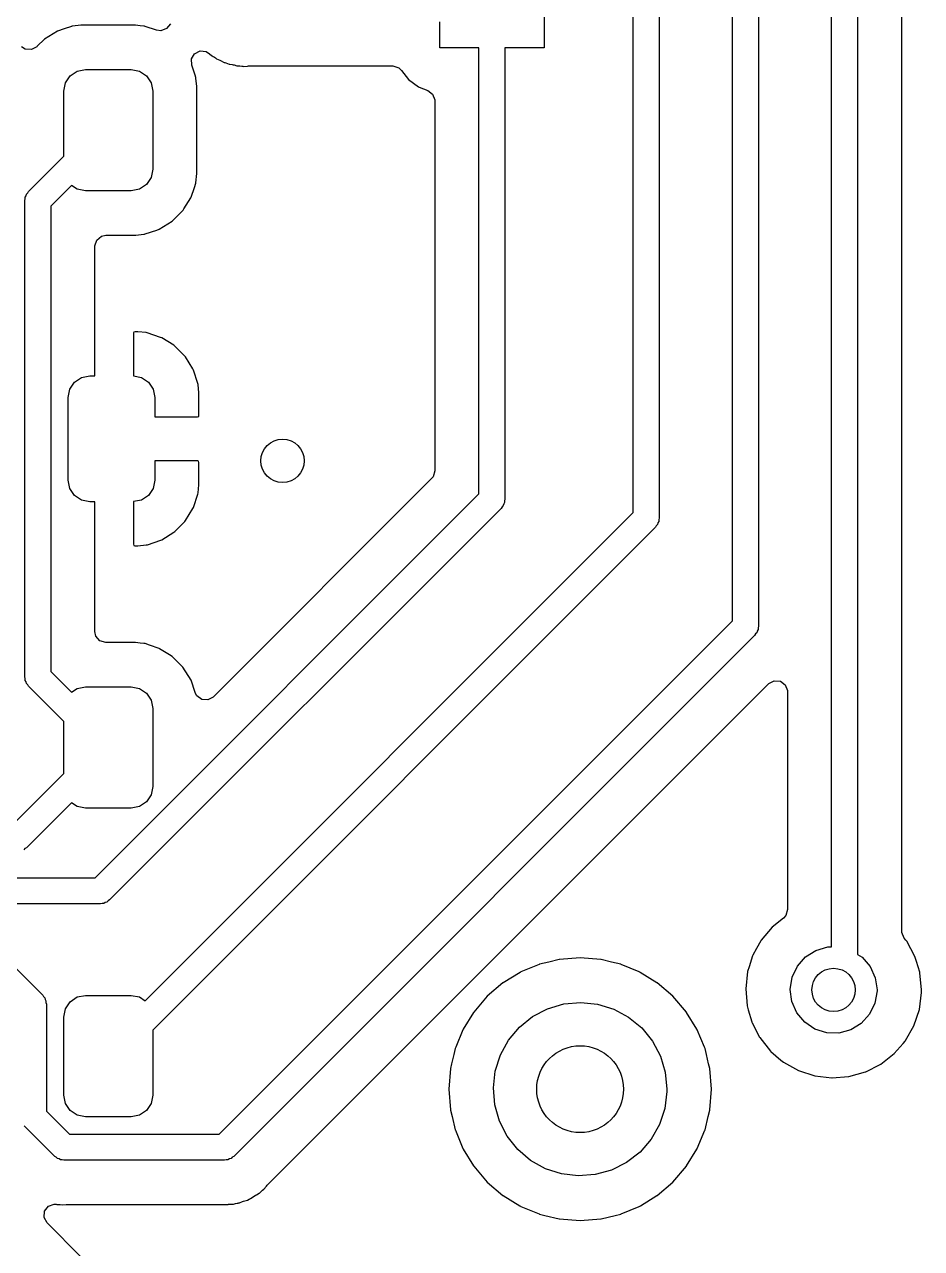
# Model space of a CAD drawing. Extents: x 41 to 172, y -227 to -42.
# Drawn here: x 138.38 to 148.71, y -110.42 to -96.32 of the extents above; entities that cross this region are included whole.
import ezdxf

# ---------------------------------------------------------------- set-up
doc = ezdxf.new("R2010")
doc.units = 0
doc.layers.add('BLACK', color=7, linetype='CONTINUOUS')

msp = doc.modelspace()

# ---------------------------------------------------------------- linework, layer by layer
at = {"layer": 'BLACK', "linetype": 'CONTINUOUS'}
for p, q in [((147.978, -83.185), (147.978, -107.032)), ((147.678, -106.947), (147.678, -83.2471)), ((148.487, -106.765), (148.487, -83.2671)), ((146.835, -86.868), (146.835, -103.251)), ((146.535, -103.189), (146.535, -86.9301)), ((145.692, -88.266), (145.692, -102.004)), ((145.392, -101.942), (145.392, -88.3281)), ((144.364, -95.688), (144.364, -96.588)), ((140.058, -96.3091), (140.015, -96.3659)), ((143.164, -96.588), (143.164, -96.288)), ((138.756, -96.3944), (138.606, -96.4875)), ((138.833, -96.3687), (138.756, -96.3944)), ((138.917, -96.3407), (138.833, -96.3687)), ((138.924, -96.3385), (138.917, -96.3407)), ((138.917, -96.3407), (138.917, -96.3407)), ((138.931, -96.3378), (138.924, -96.3385)), ((139.026, -96.3278), (138.931, -96.3378)), ((138.931, -96.3378), (138.931, -96.3378)), ((139.03, -96.3275), (139.026, -96.3278)), ((139.026, -96.3278), (139.026, -96.3278)), ((139.655, -96.3275), (139.03, -96.3275)), ((139.71, -96.3331), (139.655, -96.3275)), ((139.753, -96.3375), (139.71, -96.3331)), ((139.76, -96.3382), (139.753, -96.3375)), ((139.753, -96.3375), (139.753, -96.3375)), ((139.766, -96.3404), (139.76, -96.3382)), ((139.9, -96.3847), (139.766, -96.3404)), ((139.766, -96.3404), (139.766, -96.3404)), ((139.949, -96.3908), (139.9, -96.3847)), ((140.015, -96.3659), (139.949, -96.3908)), ((138.386, -96.6032), (138.341, -96.5743)), ((138.457, -96.6082), (138.386, -96.6032)), ((138.519, -96.5741), (138.457, -96.6082)), ((138.523, -96.5699), (138.519, -96.5741)), ((138.606, -96.4875), (138.523, -96.5699)), ((143.614, -96.588), (143.164, -96.588)), ((143.614, -101.725), (143.614, -96.588)), ((144.364, -96.588), (143.914, -96.588)), ((143.914, -96.588), (143.914, -101.787)), ((140.302, -96.7157), (140.338, -96.6546)), ((140.305, -96.7867), (140.302, -96.7157)), ((140.338, -96.6546), (140.402, -96.6228)), ((140.402, -96.6228), (140.472, -96.6304)), ((140.472, -96.6304), (140.511, -96.6549)), ((140.511, -96.6549), (140.532, -96.675)), ((140.532, -96.675), (140.539, -96.6788)), ((140.539, -96.6788), (140.539, -96.6788)), ((140.539, -96.6788), (140.551, -96.6853)), ((140.551, -96.6853), (140.567, -96.6962)), ((140.567, -96.6962), (140.578, -96.7044)), ((140.578, -96.7044), (140.584, -96.7093)), ((140.584, -96.7093), (140.591, -96.7125)), ((140.591, -96.7125), (140.627, -96.7277)), ((140.627, -96.7277), (140.637, -96.7329)), ((140.637, -96.7329), (140.678, -96.7551)), ((138.903, -96.9092), (138.984, -96.855)), ((138.984, -96.855), (139.08, -96.836)), ((139.08, -96.836), (139.605, -96.836)), ((139.605, -96.836), (139.701, -96.855)), ((139.701, -96.855), (139.782, -96.9092)), ((140.344, -96.9036), (140.305, -96.7867)), ((140.678, -96.7551), (140.685, -96.7571)), ((140.685, -96.7571), (140.685, -96.7571)), ((140.685, -96.7571), (140.698, -96.7605)), ((140.698, -96.7605), (140.717, -96.7669)), ((140.717, -96.7669), (140.737, -96.7754)), ((140.737, -96.7754), (140.745, -96.7766)), ((140.745, -96.7766), (140.745, -96.7766)), ((140.745, -96.7766), (140.769, -96.7805)), ((140.769, -96.7805), (140.782, -96.7826)), ((140.782, -96.7826), (140.794, -96.785)), ((140.794, -96.785), (140.825, -96.793)), ((140.825, -96.793), (140.831, -96.7945)), ((140.831, -96.7945), (140.831, -96.7945)), ((140.831, -96.7945), (140.839, -96.7965)), ((140.839, -96.7965), (140.86, -96.7965)), ((140.86, -96.7965), (140.88, -96.7981)), ((140.88, -96.7981), (140.893, -96.8002)), ((140.893, -96.8002), (140.893, -96.8002)), ((140.893, -96.8002), (140.901, -96.8014)), ((140.901, -96.8014), (140.947, -96.7971)), ((140.947, -96.7971), (140.959, -96.7965)), ((140.959, -96.7965), (142.622, -96.7965)), ((142.622, -96.7965), (142.69, -96.8165)), ((142.69, -96.8165), (142.723, -96.8469)), ((142.723, -96.8469), (142.801, -96.9513)), ((138.83, -97.086), (138.849, -96.9903)), ((138.849, -96.9903), (138.903, -96.9092)), ((139.782, -96.9092), (139.836, -96.9903)), ((139.836, -96.9903), (139.855, -97.086)), ((140.353, -96.9298), (140.344, -96.9036)), ((140.353, -96.9367), (140.353, -96.9298)), ((140.363, -97.0323), (140.353, -96.9367)), ((140.353, -96.9367), (140.353, -96.9367)), ((142.801, -96.9513), (142.917, -97.0386)), ((138.83, -97.8364), (138.83, -97.086)), ((139.855, -97.086), (139.855, -97.986)), ((140.363, -97.0356), (140.363, -97.0323)), ((140.363, -98.0364), (140.363, -97.0356)), ((142.917, -97.0386), (142.926, -97.0418)), ((142.926, -97.0418), (143.024, -97.0785)), ((143.024, -97.0785), (143.08, -97.1212)), ((143.08, -97.1212), (143.105, -97.1877)), ((143.105, -97.1877), (143.106, -97.1965)), ((143.106, -97.1965), (143.106, -101.462)), ((138.424, -98.242), (138.83, -97.8364)), ((139.855, -97.986), (139.836, -98.0817)), ((139.836, -98.0817), (139.782, -98.1628)), ((140.335, -98.1956), (140.351, -98.1474)), ((140.351, -98.1474), (140.353, -98.1409)), ((140.351, -98.1474), (140.351, -98.1474)), ((140.353, -98.1409), (140.363, -98.0364)), ((138.386, -98.3092), (138.395, -98.2921)), ((138.395, -98.2921), (138.401, -98.273)), ((138.401, -98.273), (138.415, -98.2591)), ((138.415, -98.2591), (138.424, -98.242)), ((138.918, -98.1726), (138.68, -98.4102)), ((138.984, -98.217), (138.918, -98.1726)), ((139.08, -98.236), (138.984, -98.217)), ((139.605, -98.236), (139.08, -98.236)), ((139.701, -98.217), (139.605, -98.236)), ((139.782, -98.1628), (139.701, -98.217)), ((140.297, -98.3087), (140.335, -98.1956)), ((138.38, -98.348), (138.386, -98.3289)), ((138.38, -103.836), (138.38, -98.348)), ((138.386, -98.3289), (138.386, -98.3092)), ((138.68, -98.4102), (138.68, -103.774)), ((140.214, -98.443), (140.293, -98.315)), ((140.293, -98.315), (140.297, -98.3087)), ((140.293, -98.315), (140.293, -98.315)), ((140.079, -98.5845), (140.115, -98.5492)), ((140.115, -98.5492), (140.199, -98.4645)), ((140.199, -98.4645), (140.204, -98.4593)), ((140.204, -98.4593), (140.214, -98.443)), ((139.768, -98.7313), (139.902, -98.6864)), ((139.902, -98.6864), (139.929, -98.6775)), ((139.929, -98.6775), (140.079, -98.5845)), ((139.189, -98.8705), (139.209, -98.8024)), ((139.209, -98.8024), (139.263, -98.7559)), ((139.263, -98.7559), (139.315, -98.7445)), ((139.315, -98.7445), (139.655, -98.7445)), ((139.655, -98.7445), (139.659, -98.7442)), ((139.659, -98.7442), (139.754, -98.7342)), ((139.659, -98.7442), (139.659, -98.7442)), ((139.754, -98.7342), (139.761, -98.7335)), ((139.754, -98.7342), (139.754, -98.7342)), ((139.761, -98.7335), (139.768, -98.7313)), ((139.768, -98.7313), (139.768, -98.7313)), ((139.189, -100.367), (139.189, -98.8705)), ((139.636, -99.8649), (139.634, -99.8725)), ((139.634, -99.8725), (139.634, -100.368)), ((139.637, -99.8635), (139.636, -99.8649)), ((139.652, -99.859), (139.637, -99.8635)), ((139.677, -99.859), (139.652, -99.859)), ((139.684, -99.8593), (139.677, -99.859)), ((139.778, -99.869), (139.684, -99.8593)), ((139.791, -99.8719), (139.778, -99.869)), ((139.946, -99.923), (139.791, -99.8719)), ((139.959, -99.9292), (139.946, -99.923)), ((140.097, -100.014), (139.959, -99.9292)), ((140.108, -100.023), (140.097, -100.014)), ((140.223, -100.138), (140.108, -100.023)), ((140.232, -100.149), (140.223, -100.138)), ((140.317, -100.287), (140.232, -100.149)), ((138.953, -100.44), (139.034, -100.386)), ((139.034, -100.386), (139.13, -100.367)), ((139.13, -100.367), (139.189, -100.367)), ((139.634, -100.368), (139.726, -100.386)), ((139.726, -100.386), (139.807, -100.44)), ((140.323, -100.3), (140.317, -100.287)), ((140.375, -100.454), (140.323, -100.3)), ((138.88, -100.617), (138.899, -100.521)), ((138.899, -100.521), (138.953, -100.44)), ((139.807, -100.44), (139.861, -100.521)), ((139.861, -100.521), (139.88, -100.617)), ((140.378, -100.468), (140.375, -100.454)), ((140.388, -100.563), (140.378, -100.468)), ((138.88, -101.567), (138.88, -100.617)), ((139.88, -100.617), (139.88, -100.838)), ((140.388, -100.57), (140.388, -100.563)), ((140.388, -100.824), (140.388, -100.57)), ((140.37, -100.838), (140.385, -100.834)), ((140.385, -100.834), (140.386, -100.832)), ((140.386, -100.832), (140.388, -100.824)), ((139.88, -100.838), (140.37, -100.838)), ((140.374, -101.346), (139.88, -101.346)), ((139.88, -101.346), (139.88, -101.567)), ((140.382, -101.348), (140.374, -101.346)), ((140.384, -101.349), (140.382, -101.348)), ((140.388, -101.364), (140.384, -101.349)), ((140.388, -101.614), (140.388, -101.364)), ((143.085, -101.53), (143.069, -101.551)), ((143.106, -101.462), (143.085, -101.53)), ((138.899, -101.663), (138.88, -101.567)), ((138.953, -101.744), (138.899, -101.663)), ((139.861, -101.663), (139.807, -101.744)), ((139.88, -101.567), (139.861, -101.663)), ((140.378, -101.715), (140.388, -101.621)), ((140.388, -101.621), (140.388, -101.614)), ((143.069, -101.551), (140.553, -104.067)), ((139.034, -101.798), (138.953, -101.744)), ((139.13, -101.817), (139.034, -101.798)), ((139.189, -101.817), (139.13, -101.817)), ((139.189, -103.313), (139.189, -101.817)), ((139.19, -106.149), (143.614, -101.725)), ((139.726, -101.798), (139.634, -101.816)), ((139.634, -101.816), (139.634, -102.307)), ((139.807, -101.744), (139.726, -101.798)), ((140.324, -101.883), (140.375, -101.728)), ((140.375, -101.728), (140.378, -101.715)), ((143.914, -101.787), (143.909, -101.806)), ((143.909, -101.806), (143.909, -101.826)), ((143.87, -101.893), (139.358, -106.405)), ((139.767, -107.567), (145.392, -101.942)), ((140.233, -102.034), (140.318, -101.896)), ((140.318, -101.896), (140.324, -101.883)), ((143.88, -101.876), (143.87, -101.893)), ((143.894, -101.862), (143.88, -101.876)), ((143.899, -101.843), (143.894, -101.862)), ((143.909, -101.826), (143.899, -101.843)), ((140.109, -102.16), (140.224, -102.045)), ((140.224, -102.045), (140.233, -102.034)), ((145.658, -102.093), (145.648, -102.111)), ((145.672, -102.079), (145.658, -102.093)), ((145.677, -102.06), (145.672, -102.079)), ((145.687, -102.043), (145.677, -102.06)), ((145.692, -102.004), (145.687, -102.024)), ((145.687, -102.024), (145.687, -102.043)), ((145.648, -102.111), (139.855, -107.904)), ((139.96, -102.254), (140.098, -102.169)), ((140.098, -102.169), (140.109, -102.16)), ((139.634, -102.307), (139.638, -102.322)), ((139.638, -102.322), (139.64, -102.323)), ((139.64, -102.323), (139.648, -102.325)), ((139.648, -102.325), (139.677, -102.325)), ((139.677, -102.325), (139.684, -102.325)), ((139.684, -102.325), (139.779, -102.315)), ((139.779, -102.315), (139.793, -102.312)), ((139.793, -102.312), (139.947, -102.26)), ((139.947, -102.26), (139.96, -102.254)), ((140.62, -109.104), (146.535, -103.189)), ((139.2, -103.366), (139.189, -103.313)), ((139.247, -103.419), (139.2, -103.366)), ((146.791, -103.357), (140.789, -109.36)), ((146.801, -103.34), (146.791, -103.357)), ((146.815, -103.326), (146.801, -103.34)), ((146.82, -103.307), (146.815, -103.326)), ((146.83, -103.29), (146.82, -103.307)), ((146.835, -103.251), (146.83, -103.27)), ((146.83, -103.27), (146.83, -103.29)), ((139.315, -103.439), (139.247, -103.419)), ((139.655, -103.439), (139.315, -103.439)), ((139.71, -103.445), (139.655, -103.439)), ((139.753, -103.45), (139.71, -103.445)), ((139.76, -103.45), (139.753, -103.45)), ((139.753, -103.45), (139.753, -103.45)), ((139.766, -103.452), (139.76, -103.45)), ((139.818, -103.47), (139.766, -103.452)), ((139.766, -103.452), (139.766, -103.452)), ((139.928, -103.506), (139.818, -103.47)), ((139.934, -103.51), (139.928, -103.506)), ((140.047, -103.579), (139.934, -103.51)), ((139.934, -103.51), (139.934, -103.51)), ((140.078, -103.599), (140.047, -103.579)), ((140.203, -103.724), (140.078, -103.599)), ((138.68, -103.774), (138.918, -104.011)), ((140.297, -103.874), (140.203, -103.724)), ((138.386, -103.855), (138.38, -103.836)), ((138.386, -103.875), (138.386, -103.855)), ((138.395, -103.892), (138.386, -103.875)), ((138.401, -103.911), (138.395, -103.892)), ((138.415, -103.925), (138.401, -103.911)), ((138.424, -103.942), (138.415, -103.925)), ((140.343, -104.013), (140.297, -103.874)), ((141.174, -109.693), (146.954, -103.913)), ((146.954, -103.913), (147.017, -103.879)), ((147.017, -103.879), (147.088, -103.884)), ((147.088, -103.884), (147.144, -103.926)), ((147.144, -103.926), (147.169, -103.993)), ((138.83, -104.348), (138.424, -103.942)), ((138.918, -104.011), (138.984, -103.967)), ((138.984, -103.967), (139.08, -103.948)), ((139.08, -103.948), (139.605, -103.948)), ((139.605, -103.948), (139.701, -103.967)), ((139.701, -103.967), (139.782, -104.021)), ((139.782, -104.021), (139.836, -104.102)), ((140.344, -104.017), (140.343, -104.013)), ((140.363, -104.053), (140.344, -104.017)), ((140.42, -104.096), (140.363, -104.053)), ((140.553, -104.067), (140.491, -104.101)), ((147.169, -103.993), (147.169, -104.002)), ((147.169, -104.002), (147.169, -106.515)), ((139.836, -104.102), (139.855, -104.198)), ((139.855, -104.198), (139.855, -105.098)), ((140.491, -104.101), (140.42, -104.096)), ((138.83, -104.948), (138.83, -104.348)), ((138.231, -105.548), (138.83, -104.948)), ((139.836, -105.194), (139.782, -105.275)), ((139.855, -105.098), (139.836, -105.194)), ((138.918, -105.285), (138.399, -105.804)), ((138.984, -105.329), (138.918, -105.285)), ((139.08, -105.348), (138.984, -105.329)), ((139.701, -105.329), (139.605, -105.348)), ((139.782, -105.275), (139.701, -105.329)), ((139.605, -105.348), (139.08, -105.348)), ((138.382, -105.813), (138.368, -105.827)), ((138.399, -105.804), (138.382, -105.813)), ((132.99, -106.149), (139.19, -106.149)), ((139.252, -106.449), (132.99, -106.449)), ((139.271, -106.444), (139.252, -106.449)), ((139.291, -106.444), (139.271, -106.444)), ((139.308, -106.434), (139.291, -106.444)), ((139.327, -106.429), (139.308, -106.434)), ((139.341, -106.415), (139.327, -106.429)), ((139.358, -106.405), (139.341, -106.415)), ((147.122, -106.613), (146.992, -106.718)), ((147.149, -106.583), (147.122, -106.613)), ((147.169, -106.515), (147.149, -106.583)), ((146.992, -106.718), (146.865, -106.869)), ((146.862, -106.875), (146.813, -106.963)), ((146.865, -106.869), (146.862, -106.875)), ((146.862, -106.875), (146.862, -106.875)), ((148.487, -106.779), (148.487, -106.765)), ((148.515, -106.844), (148.487, -106.779)), ((148.535, -106.868), (148.515, -106.844)), ((148.545, -106.881), (148.535, -106.868)), ((148.638, -107.056), (148.545, -106.881)), ((146.813, -106.963), (146.77, -107.043)), ((147.377, -107.061), (147.497, -106.986)), ((147.497, -106.986), (147.633, -106.947)), ((147.633, -106.947), (147.678, -106.947)), ((147.978, -107.032), (148.03, -107.065)), ((138.134, -107.048), (138.587, -107.501)), ((144.308, -107.148), (144.098, -107.235)), ((144.312, -107.146), (144.308, -107.148)), ((144.308, -107.148), (144.308, -107.148)), ((144.419, -107.12), (144.312, -107.146)), ((144.538, -107.092), (144.419, -107.12)), ((144.543, -107.09), (144.538, -107.092)), ((144.538, -107.092), (144.538, -107.092)), ((144.78, -107.072), (144.543, -107.09)), ((145.017, -107.09), (144.78, -107.072)), ((145.022, -107.092), (145.017, -107.09)), ((145.141, -107.12), (145.022, -107.092)), ((145.022, -107.092), (145.022, -107.092)), ((145.248, -107.146), (145.141, -107.12)), ((145.252, -107.148), (145.248, -107.146)), ((145.462, -107.235), (145.252, -107.148)), ((145.252, -107.148), (145.252, -107.148)), ((146.728, -107.174), (146.71, -107.231)), ((146.768, -107.049), (146.728, -107.174)), ((146.77, -107.043), (146.768, -107.049)), ((146.768, -107.049), (146.768, -107.049)), ((147.223, -107.296), (147.283, -107.167)), ((147.283, -107.167), (147.377, -107.061)), ((148.03, -107.065), (148.122, -107.173)), ((148.122, -107.173), (148.181, -107.302)), ((148.656, -107.114), (148.638, -107.056)), ((148.693, -107.237), (148.656, -107.114)), ((144.089, -107.239), (143.895, -107.358)), ((144.093, -107.237), (144.089, -107.239)), ((144.098, -107.235), (144.093, -107.237)), ((144.098, -107.235), (144.098, -107.235)), ((145.467, -107.237), (145.462, -107.235)), ((145.462, -107.235), (145.462, -107.235)), ((145.471, -107.239), (145.467, -107.237)), ((145.665, -107.358), (145.471, -107.239)), ((146.71, -107.231), (146.688, -107.428)), ((147.201, -107.436), (147.223, -107.296)), ((148.181, -107.302), (148.201, -107.442)), ((148.695, -107.245), (148.693, -107.237)), ((148.714, -107.442), (148.695, -107.245)), ((143.891, -107.361), (143.71, -107.515)), ((143.895, -107.358), (143.891, -107.361)), ((143.895, -107.358), (143.895, -107.358)), ((145.669, -107.361), (145.665, -107.358)), ((145.665, -107.358), (145.665, -107.358)), ((145.85, -107.515), (145.669, -107.361)), ((146.688, -107.428), (146.704, -107.625)), ((147.219, -107.576), (147.201, -107.436)), ((148.201, -107.454), (148.177, -107.594)), ((148.201, -107.442), (148.201, -107.454)), ((148.714, -107.47), (148.714, -107.442)), ((138.587, -107.501), (138.596, -107.518)), ((138.596, -107.518), (138.61, -107.532)), ((138.61, -107.532), (138.615, -107.551)), ((138.615, -107.551), (138.625, -107.568)), ((138.625, -107.568), (138.625, -107.588)), ((138.625, -107.588), (138.63, -107.607)), ((138.849, -107.658), (138.903, -107.577)), ((138.903, -107.577), (138.984, -107.523)), ((138.984, -107.523), (139.08, -107.504)), ((139.08, -107.504), (139.605, -107.504)), ((139.605, -107.504), (139.701, -107.523)), ((139.701, -107.523), (139.767, -107.567)), ((143.71, -107.515), (143.556, -107.696)), ((144.405, -107.658), (144.593, -107.603)), ((144.593, -107.603), (144.787, -107.585)), ((144.787, -107.585), (144.981, -107.605)), ((146.004, -107.696), (145.85, -107.515)), ((147.277, -107.706), (147.219, -107.576)), ((148.177, -107.594), (148.116, -107.722)), ((148.689, -107.667), (148.714, -107.47)), ((138.63, -107.607), (138.63, -108.84)), ((138.83, -107.754), (138.849, -107.658)), ((143.553, -107.7), (143.434, -107.894)), ((143.556, -107.696), (143.553, -107.7)), ((143.553, -107.7), (143.553, -107.7)), ((144.232, -107.748), (144.405, -107.658)), ((144.981, -107.605), (145.168, -107.663)), ((145.168, -107.663), (145.339, -107.756)), ((146.007, -107.7), (146.004, -107.696)), ((146.126, -107.894), (146.007, -107.7)), ((146.007, -107.7), (146.007, -107.7)), ((146.704, -107.625), (146.718, -107.672)), ((146.718, -107.672), (146.757, -107.809)), ((147.368, -107.815), (147.277, -107.706)), ((148.116, -107.722), (148.02, -107.827)), ((148.627, -107.854), (148.689, -107.667)), ((138.83, -108.654), (138.83, -107.754)), ((143.955, -108.02), (144.08, -107.871)), ((144.08, -107.871), (144.232, -107.748)), ((145.339, -107.756), (145.49, -107.88)), ((145.49, -107.88), (145.613, -108.032)), ((146.757, -107.809), (146.759, -107.815)), ((146.759, -107.815), (146.762, -107.821)), ((146.762, -107.821), (146.846, -107.985)), ((147.486, -107.893), (147.368, -107.815)), ((148.02, -107.827), (147.9, -107.901)), ((148.529, -108.026), (148.627, -107.854)), ((139.855, -107.904), (139.855, -108.654)), ((143.43, -107.903), (143.347, -108.102)), ((143.432, -107.898), (143.43, -107.903)), ((143.43, -107.903), (143.43, -107.903)), ((143.434, -107.894), (143.432, -107.898)), ((143.861, -108.191), (143.955, -108.02)), ((146.128, -107.898), (146.126, -107.894)), ((146.13, -107.903), (146.128, -107.898)), ((146.213, -108.102), (146.13, -107.903)), ((146.13, -107.903), (146.13, -107.903)), ((146.846, -107.985), (146.849, -107.991)), ((146.849, -107.991), (146.972, -108.146)), ((147.621, -107.936), (147.486, -107.893)), ((147.763, -107.938), (147.621, -107.936)), ((147.9, -107.901), (147.763, -107.938)), ((148.525, -108.031), (148.529, -108.026)), ((143.341, -108.117), (143.325, -108.184)), ((143.347, -108.102), (143.341, -108.117)), ((145.613, -108.032), (145.705, -108.204)), ((146.219, -108.117), (146.213, -108.102)), ((146.235, -108.184), (146.219, -108.117)), ((146.972, -108.146), (146.977, -108.15)), ((146.977, -108.15), (146.977, -108.15)), ((146.977, -108.15), (147.094, -108.25)), ((148.4, -108.176), (148.502, -108.057)), ((148.502, -108.057), (148.525, -108.031)), ((148.525, -108.031), (148.525, -108.031)), ((143.299, -108.294), (143.285, -108.348)), ((143.325, -108.184), (143.299, -108.294)), ((143.802, -108.377), (143.861, -108.191)), ((145.705, -108.204), (145.761, -108.391)), ((146.261, -108.294), (146.235, -108.184)), ((146.275, -108.348), (146.261, -108.294)), ((147.094, -108.25), (147.123, -108.274)), ((147.123, -108.274), (147.295, -108.371)), ((148.073, -108.384), (148.238, -108.3)), ((148.238, -108.3), (148.244, -108.298)), ((148.238, -108.3), (148.238, -108.3)), ((148.244, -108.298), (148.4, -108.176)), ((143.285, -108.348), (143.267, -108.585)), ((143.78, -108.571), (143.802, -108.377)), ((145.761, -108.391), (145.78, -108.585)), ((146.293, -108.585), (146.275, -108.348)), ((147.295, -108.371), (147.483, -108.432)), ((147.483, -108.432), (147.68, -108.455)), ((147.686, -108.455), (147.871, -108.44)), ((147.871, -108.44), (147.871, -108.44)), ((147.871, -108.44), (147.877, -108.44)), ((147.877, -108.44), (148.067, -108.387)), ((148.067, -108.387), (148.073, -108.384)), ((148.073, -108.384), (148.073, -108.384)), ((143.267, -108.585), (143.285, -108.822)), ((143.796, -108.766), (143.78, -108.571)), ((145.78, -108.585), (145.78, -108.613)), ((146.275, -108.822), (146.293, -108.585)), ((147.68, -108.455), (147.686, -108.455)), ((147.686, -108.455), (147.686, -108.455)), ((138.849, -108.75), (138.83, -108.654)), ((139.855, -108.654), (139.836, -108.75)), ((145.78, -108.613), (145.755, -108.807)), ((138.63, -108.84), (138.894, -109.104)), ((138.903, -108.831), (138.849, -108.75)), ((138.984, -108.885), (138.903, -108.831)), ((139.782, -108.831), (139.701, -108.885)), ((139.836, -108.75), (139.782, -108.831)), ((143.285, -108.822), (143.287, -108.827)), ((143.287, -108.827), (143.287, -108.827)), ((143.287, -108.827), (143.304, -108.9)), ((143.85, -108.953), (143.796, -108.766)), ((145.755, -108.807), (145.694, -108.992)), ((146.256, -108.9), (146.273, -108.827)), ((146.273, -108.827), (146.275, -108.822)), ((146.273, -108.827), (146.273, -108.827)), ((138.726, -109.36), (138.374, -109.008)), ((139.08, -108.904), (138.984, -108.885)), ((139.605, -108.904), (139.08, -108.904)), ((139.701, -108.885), (139.605, -108.904)), ((143.304, -108.9), (143.341, -109.053)), ((143.939, -109.127), (143.85, -108.953)), ((145.694, -108.992), (145.597, -109.161)), ((146.219, -109.053), (146.256, -108.9)), ((138.894, -109.104), (140.62, -109.104)), ((143.341, -109.053), (143.343, -109.057)), ((143.343, -109.057), (143.343, -109.057)), ((143.343, -109.057), (143.43, -109.267)), ((144.061, -109.28), (143.939, -109.127)), ((146.13, -109.267), (146.217, -109.057)), ((146.217, -109.057), (146.219, -109.053)), ((146.217, -109.057), (146.217, -109.057)), ((143.43, -109.267), (143.432, -109.272)), ((143.432, -109.272), (143.434, -109.276)), ((143.434, -109.276), (143.553, -109.47)), ((144.209, -109.406), (144.061, -109.28)), ((145.597, -109.161), (145.47, -109.309)), ((146.007, -109.47), (146.126, -109.276)), ((146.126, -109.276), (146.128, -109.272)), ((146.128, -109.272), (146.13, -109.267)), ((138.743, -109.369), (138.726, -109.36)), ((138.757, -109.383), (138.743, -109.369)), ((138.776, -109.389), (138.757, -109.383)), ((138.793, -109.398), (138.776, -109.389)), ((138.813, -109.398), (138.793, -109.398)), ((138.832, -109.404), (138.813, -109.398)), ((140.682, -109.404), (138.832, -109.404)), ((140.702, -109.398), (140.682, -109.404)), ((140.721, -109.398), (140.702, -109.398)), ((140.738, -109.389), (140.721, -109.398)), ((140.757, -109.383), (140.738, -109.389)), ((140.771, -109.369), (140.757, -109.383)), ((140.789, -109.36), (140.771, -109.369)), ((144.38, -109.501), (144.209, -109.406)), ((145.316, -109.429), (145.142, -109.517)), ((145.47, -109.309), (145.316, -109.429)), ((143.553, -109.47), (143.553, -109.47)), ((143.553, -109.47), (143.556, -109.474)), ((143.556, -109.474), (143.71, -109.655)), ((144.565, -109.562), (144.38, -109.501)), ((144.759, -109.585), (144.565, -109.562)), ((144.954, -109.57), (144.759, -109.585)), ((145.142, -109.517), (144.954, -109.57)), ((145.85, -109.655), (146.004, -109.474)), ((146.004, -109.474), (146.007, -109.47)), ((146.007, -109.47), (146.007, -109.47)), ((141.137, -109.737), (141.166, -109.702)), ((141.166, -109.702), (141.174, -109.693)), ((143.71, -109.655), (143.891, -109.809)), ((145.669, -109.809), (145.85, -109.655)), ((140.946, -109.863), (140.965, -109.852)), ((140.965, -109.852), (140.982, -109.843)), ((140.982, -109.843), (141.002, -109.835)), ((141.002, -109.835), (141.04, -109.808)), ((141.04, -109.808), (141.05, -109.801)), ((141.05, -109.801), (141.082, -109.782)), ((141.082, -109.782), (141.089, -109.778)), ((141.082, -109.782), (141.082, -109.782)), ((141.089, -109.778), (141.104, -109.763)), ((141.104, -109.763), (141.119, -109.75)), ((141.119, -109.75), (141.137, -109.737)), ((143.891, -109.809), (143.895, -109.812)), ((143.895, -109.812), (143.895, -109.812)), ((143.895, -109.812), (144.085, -109.928)), ((145.475, -109.928), (145.665, -109.812)), ((145.665, -109.812), (145.669, -109.809)), ((145.665, -109.812), (145.665, -109.812)), ((138.604, -110.062), (138.609, -109.991)), ((138.609, -109.991), (138.652, -109.934)), ((138.652, -109.934), (138.718, -109.91)), ((138.718, -109.91), (138.742, -109.91)), ((138.742, -109.91), (138.748, -109.912)), ((138.748, -109.912), (138.77, -109.912)), ((138.77, -109.912), (138.79, -109.914)), ((138.79, -109.914), (138.811, -109.917)), ((138.811, -109.917), (138.857, -109.913)), ((138.857, -109.913), (138.869, -109.912)), ((138.869, -109.912), (140.6, -109.912)), ((140.6, -109.912), (140.612, -109.913)), ((140.612, -109.913), (140.612, -109.913)), ((140.612, -109.913), (140.62, -109.914)), ((140.62, -109.914), (140.691, -109.912)), ((140.691, -109.912), (140.695, -109.912)), ((140.695, -109.912), (140.724, -109.912)), ((140.724, -109.912), (140.728, -109.911)), ((140.728, -109.911), (140.74, -109.911)), ((140.74, -109.911), (140.786, -109.909)), ((140.786, -109.909), (140.807, -109.903)), ((140.807, -109.903), (140.826, -109.899)), ((140.826, -109.899), (140.833, -109.898)), ((140.833, -109.898), (140.84, -109.897)), ((140.84, -109.897), (140.848, -109.896)), ((140.84, -109.897), (140.84, -109.897)), ((140.848, -109.896), (140.855, -109.893)), ((140.855, -109.893), (140.891, -109.879)), ((140.855, -109.893), (140.855, -109.893)), ((140.891, -109.879), (140.902, -109.876)), ((140.902, -109.876), (140.946, -109.863)), ((144.085, -109.928), (144.093, -109.933)), ((144.093, -109.933), (144.098, -109.935)), ((144.098, -109.935), (144.098, -109.935)), ((144.098, -109.935), (144.308, -110.022)), ((145.252, -110.022), (145.462, -109.935)), ((145.462, -109.935), (145.467, -109.933)), ((145.462, -109.935), (145.462, -109.935)), ((145.467, -109.933), (145.475, -109.928)), ((138.638, -110.124), (138.604, -110.062)), ((139.028, -110.515), (138.638, -110.124)), ((144.308, -110.022), (144.312, -110.024)), ((144.312, -110.024), (144.375, -110.039)), ((144.375, -110.039), (144.538, -110.078)), ((144.538, -110.078), (144.538, -110.078)), ((144.538, -110.078), (144.543, -110.08)), ((144.543, -110.08), (144.78, -110.098)), ((144.78, -110.098), (145.017, -110.08)), ((145.017, -110.08), (145.022, -110.078)), ((145.022, -110.078), (145.185, -110.039)), ((145.022, -110.078), (145.022, -110.078)), ((145.185, -110.039), (145.248, -110.024)), ((145.248, -110.024), (145.252, -110.022))]:
    msp.add_line(p, q, dxfattribs=at)
at = {"layer": 'BLACK'}
for centre, radius in [((141.351, -101.346), 0.25), ((147.701, -107.442), 0.25), ((144.78, -108.585), 0.5)]:
    msp.add_circle(centre, radius, dxfattribs=at)

doc.saveas('drawing.dxf')
